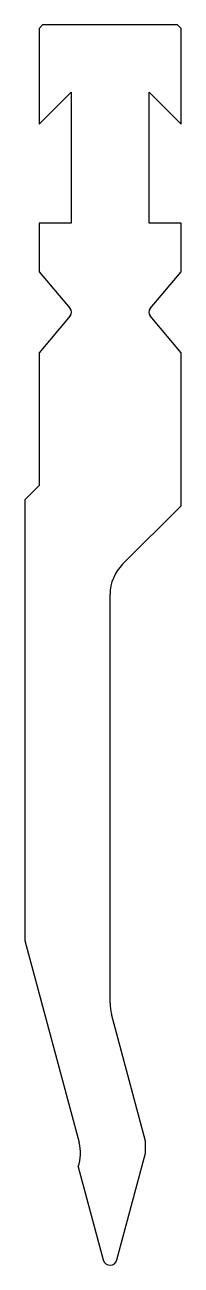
# Model space of a CAD drawing. Header units: metres. Extents: x -14 to 8, y -76 to 99.
import ezdxf

# ---------------------------------------------------------------- set-up
doc = ezdxf.new("R2010")
doc.units = ezdxf.units.M

msp = doc.modelspace()

# ---------------------------------------------------------------- linework, layer by layer
for p, q in [((-11.56319, 98.957876), (-11.06319, 99.457876)), ((-11.56319, 98.957876), (-11.56319, 85.457876)), ((7.93681, 99.457876), (-11.06319, 99.457876)), ((7.93681, 99.457876), (8.43681, 98.957876)), ((8.43681, 85.457876), (8.43681, 98.957876)), ((-11.56319, 85.457876), (-7.06319, 89.957876)), ((-7.06319, 89.957876), (-7.06319, 71.457876)), ((3.93681, 89.957876), (8.43681, 85.457876)), ((3.93681, 71.457876), (3.93681, 89.957876)), ((-11.56319, 71.457876), (-11.56319, 64.628293)), ((-7.06319, 71.457876), (-11.56319, 71.457876)), ((8.43681, 71.457876), (3.93681, 71.457876)), ((8.43681, 64.628293), (8.43681, 71.457876)), ((-11.56319, 64.628293), (-7.19468, 59.422106)), ((4.0683, 59.422106), (8.43681, 64.628293)), ((-7.19468, 58.393646), (-11.56319, 53.187459)), ((8.43681, 53.187459), (4.0683, 58.393646)), ((-11.56319, 53.187459), (-11.56319, 34.457876)), ((8.43681, 31.597876), (8.43681, 53.187459)), ((-13.56319, 32.457876), (-11.56319, 34.457876)), ((-13.56319, 32.457876), (-13.56319, -29.753983)), ((0.194169, 23.355235), (8.43681, 31.597876)), ((-1.56319, -38.578565), (-1.56319, 19.112595)), ((-13.56319, -29.753983), (-5.938635, -58.20921)), ((3.43681, -58.028734), (-1.358745, -40.131479)), ((3.43681, -59.745734), (3.43681, -58.028734)), ((-0.59677, -74.799258), (3.43681, -59.745734)), ((-6.046155, -61.671642), (-2.528621, -74.799258))]:
    msp.add_line(p, q)
for centre, radius, start, end in [((-7.807516, 58.907876), 0.8, 320, 40), ((4.681136, 58.907876), 0.8, 140, 220), ((4.43681, 19.112595), 6, 135, 180), ((4.43681, -38.578565), 6, 180, 195), ((-11.73419, -59.762124), 6, 341.44269, 15), ((-1.562695, -74.540439), 1, 195, 345)]:
    msp.add_arc(centre, radius, start, end)

doc.saveas('drawing.dxf')
